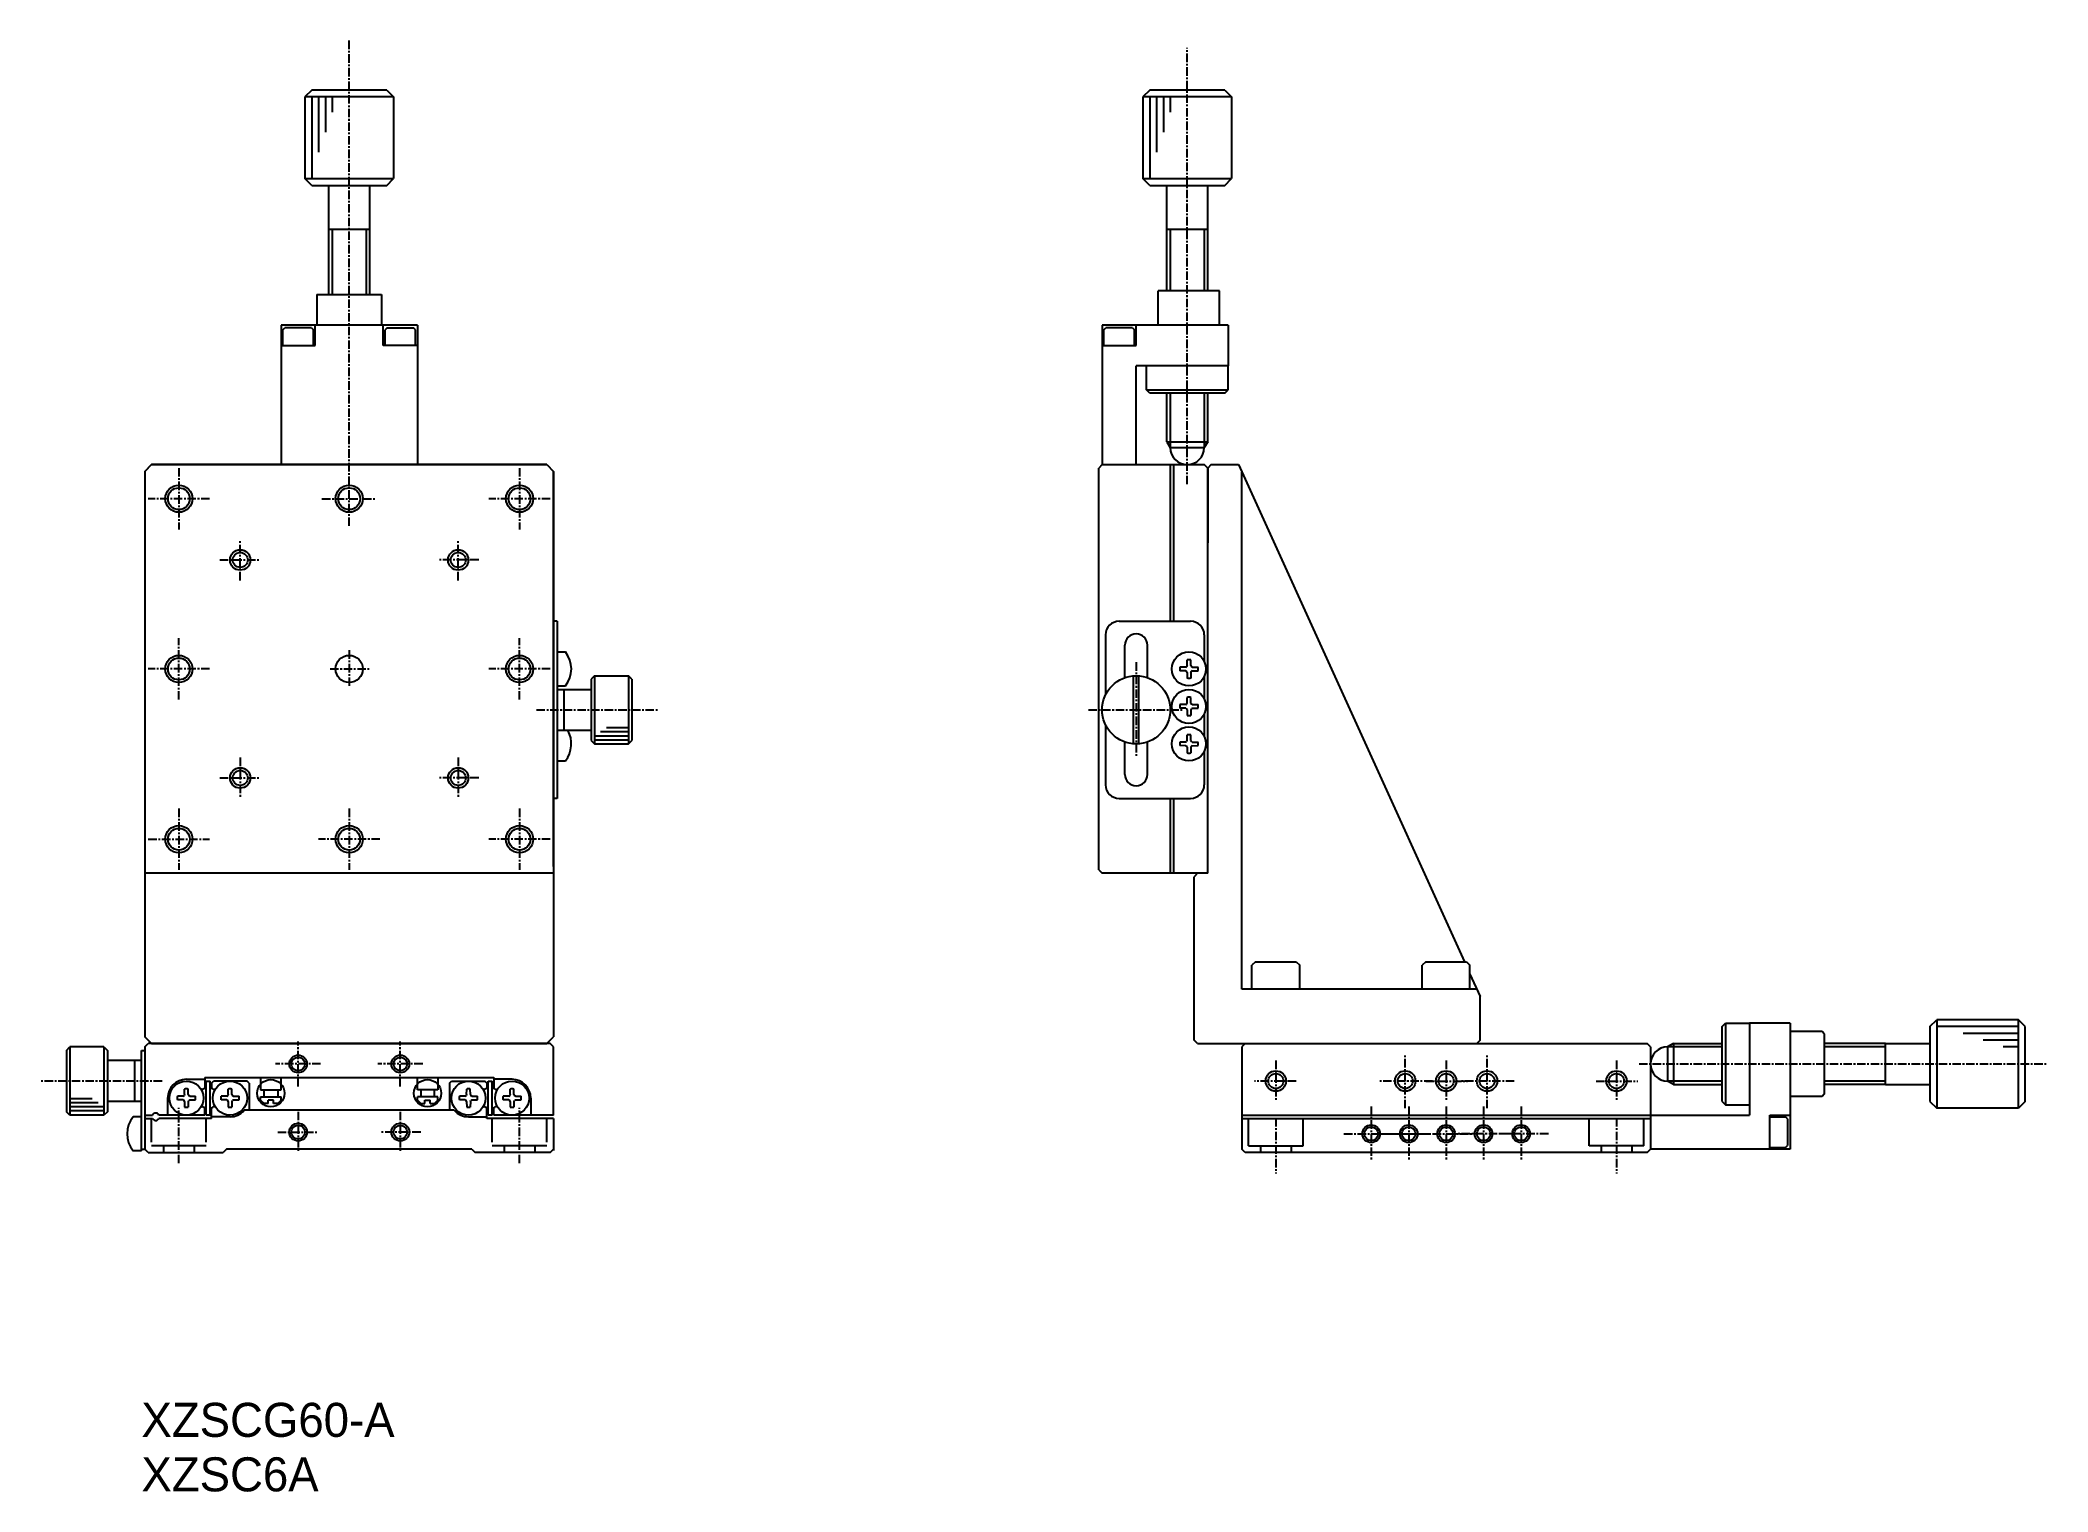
# Model space of a CAD drawing. Extents: x 37 to 332, y 245 to 458.
import ezdxf

# ---------------------------------------------------------------- set-up
doc = ezdxf.new("R2010")
doc.units = 0
doc.linetypes.add('CENTER', pattern=[2, 1.25, -0.25, 0.25, -0.25])
doc.layers.get('0').update_dxf_attribs({"linetype": 'CONTINUOUS'})
doc.layers.add('CENTER', color=1, linetype='CENTER')

# ---------------------------------------------------------------- blocks, each defined once
blk = doc.blocks.new('A$C40427FEC')
at = {"color": 7, "linetype": 'CONTINUOUS'}
for p, q in [((1.999997, 4), (1.499997, 3.5)), ((1.499997, 0), (1.499997, 3.5)), ((1.999997, 4), (7.999996, 4)), ((7.999996, 4), (8.499996, 3.5)), ((8.499996, 0), (8.499996, 3.5)), ((26.999996, 4), (26.499996, 3.5)), ((26.499996, 0), (26.499996, 3.5)), ((26.999996, 4), (32.999995, 4)), ((32.999995, 4), (33.499995, 3.5)), ((33.499995, 0), (33.499995, 3.5))]:
    blk.add_line(p, q, dxfattribs=at)

msp = doc.modelspace()

# ---------------------------------------------------------------- linework, layer by layer
at = {"color": 7, "linetype": 'CONTINUOUS'}
for p, q in [((76.89, 451.13), (75.89, 450.13)), ((87.89, 451.13), (76.89, 451.13)), ((87.89, 451.13), (88.89, 450.13)), ((199.89, 451.13), (198.89, 450.13)), ((210.89, 451.13), (199.89, 451.13)), ((210.89, 451.13), (211.89, 450.13)), ((75.89, 450.13), (75.89, 438.13)), ((88.89, 450.13), (88.89, 438.13)), ((198.89, 450.13), (198.89, 438.13)), ((211.89, 450.13), (211.89, 438.13)), ((76.89, 437.13), (75.89, 438.13)), ((76.89, 437.13), (87.89, 437.13)), ((79.39, 421.13), (79.39, 437.13)), ((85.39, 421.13), (85.39, 437.13)), ((87.89, 437.13), (88.89, 438.13)), ((199.89, 437.13), (198.89, 438.13)), ((199.89, 437.13), (210.89, 437.13)), ((202.39, 421.63), (202.39, 437.13)), ((208.39, 421.63), (208.39, 437.13)), ((210.89, 437.13), (211.89, 438.13)), ((85.39, 430.63), (79.39, 430.63)), ((208.39, 430.63), (202.39, 430.63)), ((210.14, 421.63), (201.14, 421.63)), ((201.14, 416.63), (201.14, 421.63)), ((210.14, 416.63), (210.14, 421.63)), ((77.64, 421.13), (87.14, 421.13)), ((77.64, 421.13), (77.64, 416.63)), ((87.14, 421.13), (87.14, 416.63)), ((92.39, 416.63), (72.39, 416.63)), ((72.39, 416.63), (72.39, 396.13)), ((72.64, 415.93), (72.94, 416.23)), ((72.64, 413.63), (72.64, 415.93)), ((76.84, 416.23), (72.94, 416.23)), ((76.84, 416.23), (77.14, 415.93)), ((77.14, 413.63), (77.14, 415.93)), ((77.39, 413.63), (77.39, 416.63)), ((87.39, 413.63), (87.39, 416.63)), ((87.94, 416.23), (87.64, 415.93)), ((87.64, 413.63), (87.64, 415.93)), ((87.94, 416.23), (91.84, 416.23)), ((92.14, 415.93), (91.84, 416.23)), ((92.14, 413.63), (92.14, 415.93)), ((92.39, 416.63), (92.39, 396.13)), ((211.39, 416.63), (192.89, 416.63)), ((192.89, 416.63), (192.89, 396.13)), ((193.14, 415.93), (193.44, 416.23)), ((193.14, 413.63), (193.14, 415.93)), ((197.34, 416.23), (193.44, 416.23)), ((197.34, 416.23), (197.64, 415.93)), ((197.64, 413.63), (197.64, 415.93)), ((197.89, 413.63), (197.89, 416.63)), ((211.39, 416.63), (211.39, 410.63)), ((72.39, 413.63), (77.39, 413.63)), ((92.39, 413.63), (87.39, 413.63)), ((192.89, 413.63), (197.89, 413.63)), ((211.39, 410.63), (197.89, 410.63)), ((197.89, 396.13), (197.89, 410.63)), ((199.39, 407.13), (199.39, 410.63)), ((211.39, 407.13), (211.39, 410.63)), ((199.89, 406.63), (199.39, 407.13)), ((210.89, 406.63), (211.39, 407.13)), ((210.89, 406.63), (199.89, 406.63)), ((202.39, 399.5), (202.39, 406.63)), ((208.39, 399.5), (208.39, 406.63)), ((202.39, 399.5), (202.89, 398.63)), ((202.39, 399.5), (208.39, 399.5)), ((202.89, 398.63), (207.89, 398.63)), ((208.39, 399.5), (207.89, 398.63)), ((52.39, 395.13), (53.39, 396.13)), ((53.39, 396.13), (52.39, 395.13)), ((52.39, 395.13), (52.39, 312.13)), ((52.39, 395.13), (52.39, 337.13)), ((111.39, 396.13), (53.39, 396.13)), ((53.39, 396.13), (111.39, 396.13)), ((111.39, 396.13), (112.39, 395.13)), ((111.39, 396.13), (112.39, 395.13)), ((112.39, 395.13), (112.39, 312.13)), ((112.39, 337.13), (112.39, 395.13)), ((192.89, 396.13), (192.39, 395.63)), ((192.39, 336.63), (192.39, 395.63)), ((192.89, 396.13), (207.89, 396.13)), ((202.89, 396.13), (202.89, 373.13)), ((203.39, 396.13), (203.39, 373.13)), ((208.39, 395.63), (207.89, 396.13)), ((208.89, 396.13), (208.39, 395.63)), ((208.39, 336.13), (208.39, 395.63)), ((208.39, 395.63), (208.39, 384.63)), ((208.89, 396.13), (212.89, 396.13)), ((212.89, 396.13), (246.07, 323.13)), ((213.39, 319.13), (213.39, 395.03)), ((112.89, 373.13), (112.39, 373.13)), ((112.89, 373.13), (112.89, 347.13)), ((195.39, 373.13), (205.89, 373.13)), ((112.89, 368.63), (114.12, 368.63)), ((193.39, 371.13), (193.39, 362.31)), ((196.24, 364.91), (196.24, 369.63)), ((199.54, 364.77), (199.54, 369.63)), ((207.89, 371.13), (207.89, 367.22)), ((205.16, 366.4), (204.32, 366.39)), ((205.16, 365.85), (204.32, 365.87)), ((205.16, 366.4), (205.3, 366.46)), ((205.16, 365.85), (205.3, 365.79)), ((205.37, 366.63), (205.3, 366.46)), ((205.37, 365.63), (205.3, 365.79)), ((205.37, 366.63), (205.38, 367.45)), ((205.37, 365.63), (205.38, 364.8)), ((205.92, 366.63), (205.9, 367.45)), ((205.92, 365.63), (205.9, 364.8)), ((205.92, 366.63), (205.99, 366.46)), ((205.92, 365.63), (205.99, 365.79)), ((206.12, 366.4), (205.99, 366.46)), ((206.12, 365.85), (205.99, 365.79)), ((206.12, 366.4), (206.97, 366.39)), ((206.12, 365.85), (206.97, 365.87)), ((112.89, 363.63), (114.12, 363.63)), ((112.89, 363.13), (117.89, 363.13)), ((113.89, 363.13), (113.89, 357.13)), ((118.39, 365.13), (117.89, 364.63)), ((117.89, 364.63), (117.89, 355.63)), ((118.39, 365.13), (123.39, 365.13)), ((123.89, 364.63), (123.39, 365.13)), ((123.89, 364.63), (123.89, 355.63)), ((197.49, 355.15), (197.49, 365.11)), ((198.29, 355.15), (198.29, 365.11)), ((207.89, 365.04), (207.89, 361.72)), ((205.16, 360.9), (204.32, 360.89)), ((205.16, 360.35), (204.32, 360.37)), ((205.16, 360.9), (205.3, 360.96)), ((205.16, 360.35), (205.3, 360.29)), ((205.37, 361.13), (205.3, 360.96)), ((205.37, 360.13), (205.3, 360.29)), ((205.37, 361.13), (205.38, 361.95)), ((205.37, 360.13), (205.38, 359.3)), ((205.92, 361.13), (205.9, 361.95)), ((205.92, 360.13), (205.9, 359.3)), ((205.92, 361.13), (205.99, 360.96)), ((205.92, 360.13), (205.99, 360.29)), ((206.12, 360.9), (205.99, 360.96)), ((206.12, 360.35), (205.99, 360.29)), ((206.12, 360.9), (206.97, 360.89)), ((206.12, 360.35), (206.97, 360.37)), ((207.89, 359.54), (207.89, 356.22)), ((112.89, 357.13), (117.89, 357.13)), ((193.39, 357.95), (193.39, 349.13)), ((117.89, 355.63), (118.39, 355.13)), ((118.39, 355.13), (123.39, 355.13)), ((123.39, 355.13), (123.89, 355.63)), ((196.24, 350.63), (196.24, 355.34)), ((199.54, 350.63), (199.54, 355.48)), ((205.16, 355.4), (204.32, 355.39)), ((205.16, 354.85), (204.32, 354.87)), ((205.16, 355.4), (205.3, 355.46)), ((205.16, 354.85), (205.3, 354.79)), ((205.37, 355.63), (205.3, 355.46)), ((205.37, 354.63), (205.3, 354.79)), ((205.37, 355.63), (205.38, 356.45)), ((205.37, 354.63), (205.38, 353.8)), ((205.92, 355.63), (205.9, 356.45)), ((205.92, 354.63), (205.9, 353.8)), ((205.92, 355.63), (205.99, 355.46)), ((205.92, 354.63), (205.99, 354.79)), ((206.12, 355.4), (205.99, 355.46)), ((206.12, 354.85), (205.99, 354.79)), ((206.12, 355.4), (206.97, 355.39)), ((206.12, 354.85), (206.97, 354.87)), ((207.89, 354.04), (207.89, 349.13)), ((112.89, 352.63), (114.12, 352.63)), ((112.89, 347.13), (112.39, 347.13)), ((195.39, 347.13), (205.89, 347.13)), ((202.89, 347.13), (202.89, 336.13)), ((203.39, 347.13), (203.39, 336.13)), ((112.39, 336.13), (52.39, 336.13)), ((192.39, 336.63), (192.89, 336.13)), ((208.39, 336.13), (192.89, 336.13)), ((206.89, 336.13), (206.39, 335.63)), ((206.39, 311.63), (206.39, 335.63)), ((246.89, 321.33), (248.39, 318.03)), ((247.89, 319.13), (213.39, 319.13)), ((248.39, 311.63), (248.39, 318.03)), ((283.89, 313.63), (284.39, 314.13)), ((283.89, 302.63), (283.89, 313.63)), ((284.39, 314.13), (287.89, 314.13)), ((284.39, 314.13), (284.39, 302.13)), ((287.89, 314.13), (287.89, 300.63)), ((293.89, 314.13), (287.89, 314.13)), ((293.89, 314.13), (293.89, 295.63)), ((298.59, 312.88), (293.89, 312.88)), ((298.89, 312.58), (298.59, 312.88)), ((298.89, 312.58), (298.89, 303.68)), ((314.39, 313.63), (315.39, 314.63)), ((314.39, 313.63), (314.39, 302.63)), ((315.39, 314.63), (315.39, 301.63)), ((327.39, 314.63), (315.39, 314.63)), ((328.39, 313.63), (327.39, 314.63)), ((327.39, 301.63), (327.39, 314.63)), ((328.39, 302.63), (328.39, 313.63)), ((40.89, 310.13), (41.39, 310.63)), ((40.89, 310.13), (40.89, 301.13)), ((46.39, 310.63), (41.39, 310.63)), ((46.39, 310.63), (46.89, 310.13)), ((46.89, 310.13), (46.89, 301.13)), ((51.89, 310.13), (52.39, 310.13)), ((51.89, 295.38), (51.89, 310.13)), ((53.39, 311.13), (52.39, 312.13)), ((52.39, 310.63), (52.89, 311.13)), ((52.39, 310.63), (52.39, 295.63)), ((111.89, 311.13), (52.89, 311.13)), ((53.39, 311.13), (111.39, 311.13)), ((111.39, 311.13), (112.39, 312.13)), ((112.39, 310.63), (111.89, 311.13)), ((112.39, 300.63), (112.39, 310.63)), ((206.89, 311.13), (206.39, 311.63)), ((206.89, 311.13), (247.89, 311.13)), ((213.89, 311.13), (213.39, 310.63)), ((213.39, 310.63), (213.39, 295.63)), ((213.89, 311.13), (272.89, 311.13)), ((248.39, 311.63), (247.89, 311.13)), ((273.39, 310.63), (272.89, 311.13)), ((273.39, 310.63), (273.39, 295.63)), ((276.76, 311.13), (275.89, 310.63)), ((275.89, 310.63), (275.89, 305.63)), ((276.76, 311.13), (283.89, 311.13)), ((276.76, 311.13), (276.76, 305.13)), ((307.89, 311.13), (298.89, 311.13)), ((307.89, 311.13), (314.39, 311.13)), ((307.89, 305.13), (307.89, 311.13)), ((51.89, 308.63), (46.89, 308.63)), ((50.89, 308.63), (50.89, 302.63)), ((58.22, 303.63), (58.15, 303.46)), ((58.22, 303.63), (58.23, 304.45)), ((58.49, 305.88), (61.19, 305.88)), ((58.77, 303.63), (58.75, 304.45)), ((58.77, 303.63), (58.84, 303.46)), ((61.19, 306.13), (61.19, 304.54)), ((61.19, 306.13), (103.59, 306.13)), ((61.39, 305.63), (61.99, 305.63)), ((61.39, 300.63), (61.39, 305.63)), ((61.99, 300.63), (61.99, 305.63)), ((62.19, 305.33), (62.49, 305.63)), ((62.19, 305.33), (62.19, 304.54)), ((67.39, 305.63), (62.49, 305.63)), ((64.62, 303.63), (64.55, 303.46)), ((64.62, 303.63), (64.63, 304.45)), ((65.17, 303.63), (65.15, 304.45)), ((65.17, 303.63), (65.24, 303.46)), ((67.69, 305.33), (67.39, 305.63)), ((67.69, 305.33), (67.69, 301.33)), ((69.39, 306.13), (69.39, 304.33)), ((69.39, 304.33), (72.39, 304.33)), ((69.89, 303.33), (69.89, 304.33)), ((71.89, 304.33), (71.89, 303.33)), ((72.39, 304.33), (72.39, 306.13)), ((92.39, 304.33), (92.39, 306.13)), ((95.39, 304.33), (92.39, 304.33)), ((92.89, 304.33), (92.89, 303.33)), ((94.89, 303.33), (94.89, 304.33)), ((95.39, 306.13), (95.39, 304.33)), ((97.09, 305.33), (97.39, 305.63)), ((97.09, 305.33), (97.09, 301.33)), ((97.39, 305.63), (102.29, 305.63)), ((99.62, 303.63), (99.55, 303.46)), ((99.62, 303.63), (99.63, 304.45)), ((100.17, 303.63), (100.15, 304.45)), ((100.17, 303.63), (100.24, 303.46)), ((102.59, 305.33), (102.29, 305.63)), ((102.59, 305.33), (102.59, 304.54)), ((102.79, 305.63), (103.39, 305.63)), ((102.79, 300.63), (102.79, 305.63)), ((103.39, 300.63), (103.39, 305.63)), ((103.59, 306.13), (103.59, 304.54)), ((106.29, 305.88), (103.59, 305.88)), ((106.02, 303.63), (105.95, 303.46)), ((106.02, 303.63), (106.03, 304.45)), ((106.57, 303.63), (106.55, 304.45)), ((106.57, 303.63), (106.64, 303.46)), ((276.76, 305.13), (275.89, 305.63)), ((276.76, 305.13), (283.89, 305.13)), ((298.89, 303.68), (298.59, 303.38)), ((307.89, 305.13), (298.89, 305.13)), ((307.89, 305.13), (314.39, 305.13)), ((41.39, 300.63), (40.89, 301.13)), ((46.39, 300.63), (41.39, 300.63)), ((46.89, 301.13), (46.39, 300.63)), ((51.89, 302.63), (46.89, 302.63)), ((52.39, 300.63), (53.53, 300.63)), ((61.19, 300.63), (54.45, 300.63)), ((55.74, 303.13), (55.74, 300.63)), ((58.01, 303.4), (57.17, 303.39)), ((58.01, 302.85), (57.17, 302.87)), ((58.01, 303.4), (58.15, 303.46)), ((58.01, 302.85), (58.15, 302.79)), ((58.22, 302.63), (58.15, 302.79)), ((58.22, 302.63), (58.23, 301.8)), ((58.77, 302.63), (58.75, 301.8)), ((58.77, 302.63), (58.84, 302.79)), ((58.97, 303.4), (58.84, 303.46)), ((58.97, 302.85), (58.84, 302.79)), ((58.97, 303.4), (59.82, 303.39)), ((58.97, 302.85), (59.82, 302.87)), ((61.19, 300.63), (61.19, 301.71)), ((61.99, 300.63), (61.39, 300.63)), ((62.19, 300.13), (62.19, 301.71)), ((64.41, 303.4), (63.57, 303.39)), ((64.41, 302.85), (63.57, 302.87)), ((64.41, 303.4), (64.55, 303.46)), ((64.41, 302.85), (64.55, 302.79)), ((64.62, 302.63), (64.55, 302.79)), ((64.62, 302.63), (64.63, 301.8)), ((65.17, 302.63), (65.15, 301.8)), ((65.17, 302.63), (65.24, 302.79)), ((65.37, 303.4), (65.24, 303.46)), ((65.37, 302.85), (65.24, 302.79)), ((65.37, 303.4), (66.22, 303.39)), ((65.37, 302.85), (66.22, 302.87)), ((97.81, 301.33), (66.97, 301.33)), ((69.39, 302.83), (69.39, 303.33)), ((69.39, 303.33), (72.39, 303.33)), ((69.39, 302.83), (69.89, 302.33)), ((70.49, 302.33), (69.89, 302.33)), ((70.49, 302.33), (70.49, 302.83)), ((71.29, 302.83), (70.49, 302.83)), ((71.29, 302.33), (71.29, 302.83)), ((71.89, 302.33), (71.29, 302.33)), ((72.39, 302.83), (71.89, 302.33)), ((72.39, 302.83), (72.39, 303.33)), ((95.39, 303.33), (92.39, 303.33)), ((92.39, 302.83), (92.39, 303.33)), ((92.39, 302.83), (92.89, 302.33)), ((92.89, 302.33), (93.49, 302.33)), ((93.49, 302.83), (94.29, 302.83)), ((93.49, 302.33), (93.49, 302.83)), ((94.29, 302.33), (94.29, 302.83)), ((94.29, 302.33), (94.89, 302.33)), ((95.39, 302.83), (94.89, 302.33)), ((95.39, 302.83), (95.39, 303.33)), ((99.41, 303.4), (98.57, 303.39)), ((99.41, 302.85), (98.57, 302.87)), ((99.41, 303.4), (99.55, 303.46)), ((99.41, 302.85), (99.55, 302.79)), ((99.62, 302.63), (99.55, 302.79)), ((99.62, 302.63), (99.63, 301.8)), ((100.17, 302.63), (100.15, 301.8)), ((100.17, 302.63), (100.24, 302.79)), ((100.37, 303.4), (100.24, 303.46)), ((100.37, 302.85), (100.24, 302.79)), ((100.37, 303.4), (101.22, 303.39)), ((100.37, 302.85), (101.22, 302.87)), ((102.59, 300.13), (102.59, 301.71)), ((103.39, 300.63), (102.79, 300.63)), ((103.59, 300.63), (103.59, 301.71)), ((112.39, 300.63), (103.59, 300.63)), ((105.81, 303.4), (104.97, 303.39)), ((105.81, 302.85), (104.97, 302.87)), ((105.81, 303.4), (105.95, 303.46)), ((105.81, 302.85), (105.95, 302.79)), ((106.02, 302.63), (105.95, 302.79)), ((106.02, 302.63), (106.03, 301.8)), ((106.57, 302.63), (106.55, 301.8)), ((106.57, 302.63), (106.64, 302.79)), ((106.77, 303.4), (106.64, 303.46)), ((106.77, 302.85), (106.64, 302.79)), ((106.77, 303.4), (107.62, 303.39)), ((106.77, 302.85), (107.62, 302.87)), ((109.04, 303.13), (109.04, 300.63)), ((213.39, 300.63), (273.39, 300.63)), ((273.39, 300.63), (287.89, 300.63)), ((283.89, 302.63), (284.39, 302.13)), ((284.39, 302.13), (287.89, 302.13)), ((290.89, 300.63), (293.89, 300.63)), ((290.89, 295.63), (290.89, 300.63)), ((298.59, 303.38), (293.89, 303.38)), ((314.39, 302.63), (315.39, 301.63)), ((327.39, 301.63), (315.39, 301.63)), ((328.39, 302.63), (327.39, 301.63)), ((51.89, 300.38), (50.67, 300.38)), ((52.39, 300.13), (53.53, 300.13)), ((62.19, 300.13), (54.45, 300.13)), ((64.89, 300.38), (62.19, 300.38)), ((99.89, 300.38), (102.59, 300.38)), ((112.39, 300.13), (102.59, 300.13)), ((112.39, 300.13), (112.39, 295.43)), ((213.39, 300.13), (273.39, 300.13)), ((290.89, 300.38), (293.19, 300.38)), ((293.49, 300.08), (293.19, 300.38)), ((293.49, 300.08), (293.49, 296.18)), ((51.89, 295.38), (50.67, 295.38)), ((51.89, 295.63), (52.39, 295.63)), ((52.89, 295.13), (52.39, 295.63)), ((52.89, 295.13), (63.89, 295.13)), ((64.39, 295.63), (63.89, 295.13)), ((100.39, 295.63), (64.39, 295.63)), ((100.39, 295.63), (100.89, 295.13)), ((111.89, 295.13), (100.89, 295.13)), ((111.89, 295.13), (112.39, 295.63)), ((213.89, 295.13), (213.39, 295.63)), ((272.89, 295.13), (213.89, 295.13)), ((272.89, 295.13), (273.39, 295.63)), ((293.89, 295.63), (273.39, 295.63)), ((290.89, 295.88), (293.19, 295.88)), ((293.19, 295.88), (293.49, 296.18))]:
    msp.add_line(p, q, dxfattribs=at)
at = {"color": 3, "linetype": 'CONTINUOUS'}
for p, q in [((88.89, 450.13), (75.89, 450.13)), ((76.89, 450.13), (76.89, 438.13)), ((77.89, 450.13), (77.89, 442.01)), ((78.89, 450.13), (78.89, 444.96)), ((79.89, 450.13), (79.89, 447.9)), ((211.89, 450.13), (198.89, 450.13)), ((199.89, 450.13), (199.89, 438.13)), ((200.89, 450.13), (200.89, 442.01)), ((201.89, 450.13), (201.89, 444.96)), ((202.89, 450.13), (202.89, 447.9)), ((75.89, 438.13), (88.89, 438.13)), ((198.89, 438.13), (211.89, 438.13)), ((79.89, 430.63), (79.89, 421.13)), ((84.89, 430.63), (84.89, 421.13)), ((202.89, 430.63), (202.89, 421.63)), ((207.89, 430.63), (207.89, 421.63)), ((199.39, 407.13), (211.39, 407.13)), ((202.89, 406.63), (202.89, 398.63)), ((207.89, 406.63), (207.89, 398.63)), ((118.39, 365.13), (118.39, 355.13)), ((123.39, 365.13), (123.39, 355.13)), ((119.26, 356.93), (123.39, 356.93)), ((120.13, 357.53), (123.39, 357.53)), ((118.39, 356.33), (123.39, 356.33)), ((118.39, 355.73), (123.39, 355.73)), ((327.39, 313.63), (315.39, 313.63)), ((327.39, 312.63), (319.28, 312.63)), ((41.39, 310.63), (41.39, 300.63)), ((46.39, 310.63), (46.39, 300.63)), ((283.89, 310.63), (275.89, 310.63)), ((307.89, 310.63), (298.89, 310.63)), ((327.39, 311.63), (322.22, 311.63)), ((327.39, 310.63), (325.16, 310.63)), ((283.89, 305.63), (275.89, 305.63)), ((307.89, 305.63), (298.89, 305.63)), ((44.66, 303.03), (41.39, 303.03)), ((45.53, 302.43), (41.39, 302.43)), ((46.39, 301.83), (41.39, 301.83)), ((46.39, 301.23), (41.39, 301.23)), ((53.39, 296.63), (53.39, 300.13)), ((61.39, 296.63), (61.39, 300.13)), ((103.39, 296.63), (103.39, 300.13)), ((111.39, 296.63), (111.39, 300.13)), ((214.39, 296.13), (214.39, 300.13)), ((222.39, 296.13), (222.39, 300.13)), ((264.39, 296.13), (264.39, 300.13)), ((272.39, 296.13), (272.39, 300.13)), ((61.39, 296.13), (53.39, 296.13)), ((55.14, 296.13), (55.14, 295.13)), ((59.64, 296.13), (59.64, 295.13)), ((111.39, 296.13), (103.39, 296.13)), ((105.14, 296.13), (105.14, 295.13)), ((109.64, 296.13), (109.64, 295.13)), ((214.39, 296.13), (222.39, 296.13)), ((216.14, 296.13), (216.14, 295.13)), ((220.64, 296.13), (220.64, 295.13)), ((272.39, 296.13), (264.39, 296.13)), ((266.14, 296.13), (266.14, 295.13)), ((270.64, 296.13), (270.64, 295.13))]:
    msp.add_line(p, q, dxfattribs=at)
for centre, radius in [((57.39, 391.13), 2), ((82.39, 391.13), 2), ((107.39, 391.13), 2), ((66.39, 382.13), 1.5), ((98.39, 382.13), 1.5), ((57.39, 366.13), 2), ((107.39, 366.13), 2), ((66.39, 350.13), 1.5), ((98.39, 350.13), 1.5), ((57.39, 341.13), 2), ((82.39, 341.13), 2), ((107.39, 341.13), 2), ((74.89, 308.13), 1.3), ((89.89, 308.13), 1.3), ((218.39, 305.63), 1.5), ((237.39, 305.63), 1.5), ((243.39, 305.63), 1.5), ((249.39, 305.63), 1.5), ((268.39, 305.63), 1.5), ((70.89, 303.83), 2), ((93.89, 303.83), 2), ((74.89, 298.13), 1.3), ((89.89, 298.13), 1.3), ((232.39, 297.88), 1.3), ((232.39, 297.88), 1), ((237.89, 297.88), 1.3), ((237.89, 297.88), 1), ((243.39, 297.88), 1.3), ((243.39, 297.88), 1), ((248.89, 297.88), 1.3), ((248.89, 297.88), 1), ((254.39, 297.88), 1.3), ((254.39, 297.88), 1)]:
    msp.add_circle(centre, radius, dxfattribs=at)
at = {"color": 7, "linetype": 'CONTINUOUS'}
for centre, radius in [((57.39, 391.13), 1.6), ((82.39, 391.13), 1.6), ((107.39, 391.13), 1.6), ((66.39, 382.13), 1.1), ((98.39, 382.13), 1.1), ((205.64, 366.13), 2.5), ((57.39, 366.13), 1.6), ((82.39, 366.13), 2), ((107.39, 366.13), 1.6), ((197.89, 360.13), 5), ((205.64, 360.63), 2.5), ((205.64, 355.13), 2.5), ((66.39, 350.13), 1.1), ((98.39, 350.13), 1.1), ((57.39, 341.13), 1.6), ((82.39, 341.13), 1.6), ((107.39, 341.13), 1.6), ((74.89, 308.13), 1), ((89.89, 308.13), 1), ((218.39, 305.63), 1.1), ((237.39, 305.63), 1.1), ((243.39, 305.63), 1.1), ((249.39, 305.63), 1.1), ((268.39, 305.63), 1.1), ((58.49, 303.13), 2.5), ((64.89, 303.13), 2.5), ((99.89, 303.13), 2.5), ((106.29, 303.13), 2.5), ((74.89, 298.13), 1), ((89.89, 298.13), 1)]:
    msp.add_circle(centre, radius, dxfattribs=at)
for centre, radius, start, end in [((205.39, 398.63), 2.5, 180, 0), ((195.39, 371.13), 2, 90, 180), ((205.89, 371.13), 2, 0, 90), ((110.99, 366.13), 4, 321.3178, 38.6822), ((197.89, 369.63), 1.65, 0, 180), ((205.64, 366.13), 1.35, 168.8959, 191.1041), ((205.64, 366.13), 1.35, 78.8959, 101.1041), ((205.64, 366.13), 1.35, 348.8959, 11.1041), ((205.64, 366.13), 1.35, 258.8959, 281.1041), ((205.64, 360.63), 1.35, 168.8959, 191.1041), ((205.64, 360.63), 1.35, 78.8959, 101.1041), ((205.64, 360.63), 1.35, 348.8959, 11.1041), ((110.99, 355.13), 4, 321.3178, 30), ((205.64, 360.63), 1.35, 258.8959, 281.1041), ((205.64, 355.13), 1.35, 168.8959, 191.1041), ((205.64, 355.13), 1.35, 78.8959, 101.1041), ((205.64, 355.13), 1.35, 258.8959, 281.1041), ((205.64, 355.13), 1.35, 348.8959, 11.1041), ((195.39, 349.13), 2, 180, 270), ((197.89, 350.63), 1.65, 180, 0), ((205.89, 349.13), 2, 270, 0), ((275.89, 308.13), 2.5, 90, 270), ((58.49, 303.13), 2.75, 90, 180), ((58.49, 303.13), 1.35, 78.8959, 101.1041), ((61.69, 303.13), 1.5, 101.537, 130.5416), ((61.69, 303.13), 1.5, 49.4584, 78.4631), ((64.89, 303.13), 1.35, 78.8959, 101.1041), ((99.89, 303.13), 1.35, 78.8959, 101.1041), ((103.09, 303.13), 1.5, 101.537, 130.5416), ((103.09, 303.13), 1.5, 49.4584, 78.4631), ((106.29, 303.13), 1.35, 78.8959, 101.1041), ((106.29, 303.13), 2.75, 0, 90), ((53.99, 300.43), 0.5, 23.5782, 156.4218), ((58.49, 303.13), 1.35, 168.8959, 191.1041), ((58.49, 303.13), 1.35, 258.8959, 281.1041), ((58.49, 303.13), 1.35, 348.8959, 11.1041), ((61.69, 303.13), 1.5, 229.4584, 258.463), ((61.69, 303.13), 1.5, 281.537, 310.5416), ((64.89, 303.13), 1.35, 168.8959, 191.1041), ((64.89, 303.13), 1.35, 258.8959, 281.1041), ((64.89, 303.13), 2.75, 270, 319.1149), ((64.89, 303.13), 1.35, 348.8959, 11.1041), ((99.89, 303.13), 2.75, 220.8851, 270), ((99.89, 303.13), 1.35, 168.8959, 191.1041), ((99.89, 303.13), 1.35, 258.8959, 281.1041), ((99.89, 303.13), 1.35, 348.8959, 11.1041), ((103.09, 303.13), 1.5, 229.4584, 258.463), ((103.09, 303.13), 1.5, 281.537, 310.5416), ((106.29, 303.13), 1.35, 168.8959, 191.1041), ((106.29, 303.13), 1.35, 258.8959, 281.1041), ((106.29, 303.13), 1.35, 348.8959, 11.1041), ((53.79, 297.88), 4, 141.3178, 218.6822), ((53.99, 300.33), 0.5, 203.5782, 336.4218)]:
    msp.add_arc(centre, radius, start, end, dxfattribs=at)
at = {"layer": 'CENTER', "color": 1, "linetype": 'CENTER'}
for p, q in [((82.39, 387.13), (82.39, 458.46)), ((205.39, 393.24), (205.39, 457.35)), ((57.39, 395.63), (57.39, 386.63)), ((107.39, 395.63), (107.39, 386.63)), ((61.89, 391.13), (52.89, 391.13)), ((78.39, 391.13), (86.39, 391.13)), ((111.89, 391.13), (102.89, 391.13)), ((66.39, 379.13), (66.39, 385.13)), ((98.39, 379.13), (98.39, 385.13)), ((63.39, 382.13), (69.39, 382.13)), ((101.39, 382.13), (95.39, 382.13)), ((57.39, 361.63), (57.39, 370.63)), ((82.39, 368.88), (82.39, 363.48)), ((107.39, 361.63), (107.39, 370.63)), ((61.89, 366.13), (52.89, 366.13)), ((79.58, 366.13), (85.53, 366.13)), ((111.89, 366.13), (102.89, 366.13)), ((197.89, 367.13), (197.89, 353.13)), ((109.87, 360.13), (127.76, 360.13)), ((190.89, 360.13), (204.89, 360.13)), ((66.39, 353.13), (66.39, 347.13)), ((98.39, 353.13), (98.39, 347.13)), ((63.39, 350.13), (69.39, 350.13)), ((101.39, 350.13), (95.39, 350.13)), ((57.39, 345.63), (57.39, 336.63)), ((82.39, 345.63), (82.39, 336.63)), ((107.39, 345.63), (107.39, 336.63)), ((52.89, 341.13), (61.89, 341.13)), ((86.89, 341.13), (77.89, 341.13)), ((111.89, 341.13), (102.89, 341.13)), ((74.89, 304.83), (74.89, 311.43)), ((89.89, 304.83), (89.89, 311.43)), ((237.39, 301.63), (237.39, 309.63)), ((249.39, 301.63), (249.39, 309.63)), ((78.19, 308.13), (71.59, 308.13)), ((93.19, 308.13), (86.59, 308.13)), ((218.39, 308.63), (218.39, 302.63)), ((243.39, 308.63), (243.39, 302.63)), ((268.39, 308.63), (268.39, 302.63)), ((271.7, 308.13), (331.7, 308.13)), ((54.92, 305.63), (37.02, 305.63)), ((221.39, 305.63), (215.26, 305.63)), ((241.39, 305.63), (233.39, 305.63)), ((240.39, 305.63), (246.52, 305.63)), ((253.39, 305.63), (245.39, 305.63)), ((265.39, 305.63), (271.52, 305.63)), ((57.39, 293.55), (57.39, 301.67)), ((74.89, 301.13), (74.89, 295.13)), ((89.89, 301.13), (89.89, 295.13)), ((107.39, 293.55), (107.39, 301.67)), ((232.39, 301.88), (232.39, 293.88)), ((237.89, 301.88), (237.89, 293.88)), ((243.39, 301.88), (243.39, 293.88)), ((248.89, 301.88), (248.89, 293.88)), ((254.39, 301.88), (254.39, 293.88)), ((71.89, 298.13), (77.89, 298.13)), ((92.89, 298.13), (86.89, 298.13)), ((218.39, 300.19), (218.39, 292.07)), ((228.39, 297.88), (236.39, 297.88)), ((232.89, 297.88), (240.89, 297.88)), ((233.89, 297.88), (241.89, 297.88)), ((239.39, 297.88), (247.39, 297.88)), ((252.89, 297.88), (244.89, 297.88)), ((258.39, 297.88), (250.39, 297.88)), ((268.39, 300.19), (268.39, 292.07))]:
    msp.add_line(p, q, dxfattribs=at)

# ---------------------------------------------------------------- block references
at = {"color": 7, "linetype": 'CONTINUOUS'}
msp.add_blockref('A$C40427FEC', (213.39, 319.13), dxfattribs=at)

# ---------------------------------------------------------------- texts
for s, p in [('XZSCG60-A', (51.89, 253.38)), ('XZSC6A', (51.89, 245.38))]:
    msp.add_text(s, height=5, dxfattribs=at).set_placement(p)

doc.saveas('drawing.dxf')
